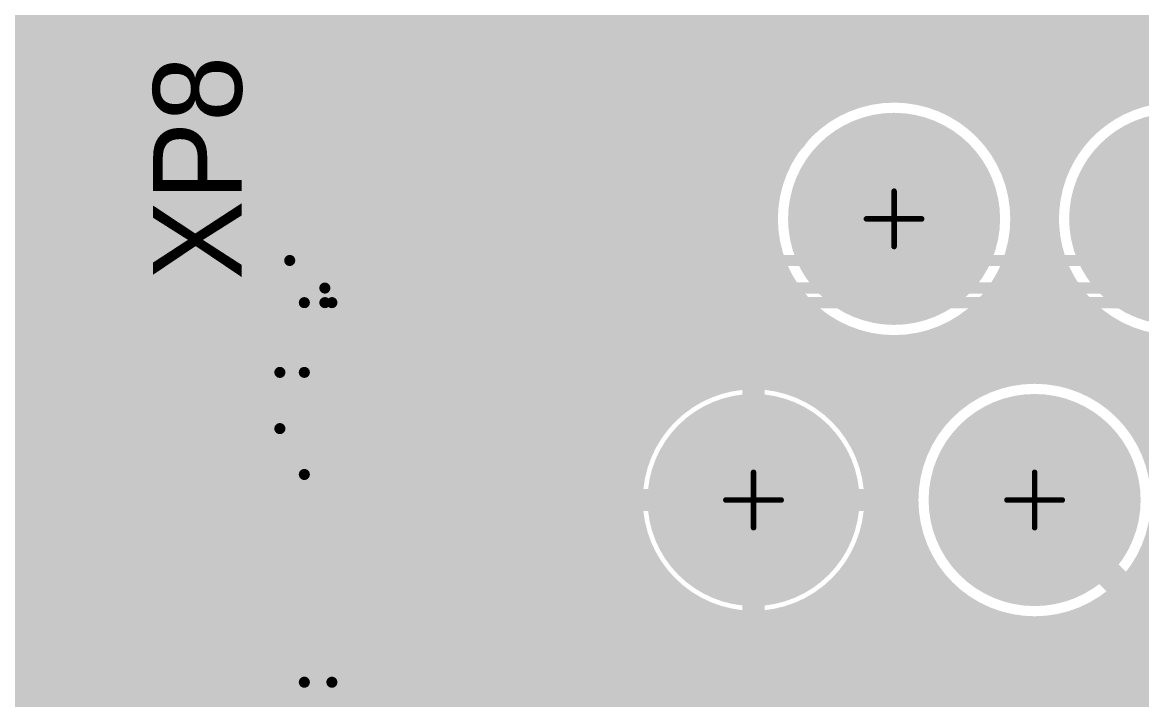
# Model space of a CAD drawing. Header units: millimetres. Extents: x 0.11 to 5.67, y 0.55 to 4.24.
# Drawn here: x 2.3698 to 2.768, y 3.392 to 3.6329 of the extents above; entities that cross this region are included whole.
import ezdxf

# ---------------------------------------------------------------- set-up
doc = ezdxf.new("R2010")
doc.units = ezdxf.units.MM
doc.header["$MEASUREMENT"] = 0
for name, color, linetype in [('BottomLayer', 5, 'Continuous'), ('BottomSolder', 6, 'Continuous'), ('InternalPlane1', 76, 'Continuous'), ('InternalPlane2', 16, 'Continuous'), ('Mechanical14', 56, 'Continuous'), ('Mechanical8', 56, 'Continuous'), ('MultiLayer', 9, 'Continuous'), ('PadHoleLayer', 156, 'Continuous'), ('TopLayer', 1, 'Continuous'), ('TopOverlay', 2, 'Continuous'), ('TopSolder', 216, 'Continuous'), ('ViaHoleLayer', 16, 'Continuous')]:
    doc.layers.add(name, color=color, linetype=linetype)

# ---------------------------------------------------------------- blocks, each defined once
blk = doc.blocks.new('ETHERNET_RJ45_4PORTS_36')
at = {"layer": 'BottomLayer', "const_width": 0.0315}
for points in [[(0.88425, -0.0599, 1), (0.91575, -0.0599, 1)], [(0.98425, -0.0599, 1), (1.01575, -0.0599, 1)], [(0.83425, -0.1599, 1), (0.86575, -0.1599, 1)], [(0.93425, -0.1599, 1), (0.96575, -0.1599, 1)]]:
    blk.add_lwpolyline(points, format="xyb", close=True, dxfattribs=at)
at = {"layer": 'BottomSolder', "const_width": 0.03346}
for points in [[(0.88327, -0.0599, 1), (0.91673, -0.0599, 1)], [(0.98327, -0.0599, 1), (1.01673, -0.0599, 1)], [(0.83327, -0.1599, 1), (0.86673, -0.1599, 1)], [(0.93327, -0.1599, 1), (0.96673, -0.1599, 1)]]:
    blk.add_lwpolyline(points, format="xyb", close=True, dxfattribs=at)
at = {"layer": 'InternalPlane1', "const_width": 0.01181}
for points in [[(0.97929, -0.01744, -0.230868), (1.02071, -0.01744)], [(0.95754, -0.08061, -0.230868), (0.95754, -0.03919)], [(1.04246, -0.03919, -0.230868), (1.04246, -0.08061)], [(1.02071, -0.10237, -0.230868), (0.97929, -0.10237)], [(1.13327, -0.23652, -0.267949), (1.19429, -0.23652)]]:
    blk.add_lwpolyline(points, format="xyb", dxfattribs=at)
at = {"layer": 'InternalPlane1'}
for points, const_width in [([(0.97634, -0.01744, 1), (0.98224, -0.01744, 1)], 0.00591), ([(1.01776, -0.01744, 1), (1.02366, -0.01744, 1)], 0.00591), ([(0.88114, -0.0599, 1), (0.91886, -0.0599, 1)], 0.03772), ([(0.95459, -0.03919, 1), (0.96049, -0.03919, 1)], 0.00591), ([(1.03951, -0.03919, 1), (1.04542, -0.03919, 1)], 0.00591), ([(0.95459, -0.08061, 1), (0.96049, -0.08061, 1)], 0.00591), ([(1.03951, -0.08061, 1), (1.04542, -0.08061, 1)], 0.00591), ([(0.97634, -0.10237, 1), (0.98224, -0.10237, 1)], 0.00591), ([(1.01776, -0.10237, 1), (1.02366, -0.10237, 1)], 0.00591), ([(0.83114, -0.1599, 1), (0.86886, -0.1599, 1)], 0.03772), ([(0.93114, -0.1599, 1), (0.96886, -0.1599, 1)], 0.03772)]:
    blk.add_lwpolyline(points, format="xyb", close=True, dxfattribs=dict(at, const_width=const_width))
at = {"layer": 'InternalPlane2', "const_width": 0.03772}
for points in [[(0.88114, -0.0599, 1), (0.91886, -0.0599, 1)], [(0.98114, -0.0599, 1), (1.01886, -0.0599, 1)], [(0.83114, -0.1599, 1), (0.86886, -0.1599, 1)], [(0.93114, -0.1599, 1), (0.96886, -0.1599, 1)]]:
    blk.add_lwpolyline(points, format="xyb", close=True, dxfattribs=at)
at = {"layer": 'Mechanical14', "const_width": 0.00394}
for points in [[(1.1598, 0.0049), (-1.1598, 0.0049)], [(1.15, 0.0049), (1.15, -0.1301)], [(1.1598, 0.0049), (1.1598, -0.1301)], [(1.1685, -0.0853), (1.1598, -0.06899)], [(1.1685, -0.0853), (1.1685, -0.1053)], [(1.1685, -0.1053), (1.1598, -0.1053)], [(1.15, -0.1301), (-1.15, -0.1301)], [(1.1525, -0.1301), (1.1525, -0.1353)], [(1.1598, -0.1301), (1.1525, -0.1301)], [(1.1525, -0.1353), (-1.1525, -0.1353)], [(1.165, -0.1451), (1.1525, -0.1353)], [(1.165, -0.1451), (-1.165, -0.1451)], [(1.165, -0.1451), (1.165, -0.8351)]]:
    blk.add_lwpolyline(points, dxfattribs=at)
at = {"layer": 'Mechanical14', "const_width": 0.00197}
for points in [[(1.14902, 0.0049, 1), (1.15098, 0.0049, 1)], [(1.15882, 0.0049, 1), (1.16078, 0.0049, 1)], [(1.15882, 0.0049, 1), (1.16078, 0.0049, 1)], [(1.15882, -0.06899, 1), (1.16078, -0.06899, 1)], [(1.16752, -0.0853, 1), (1.16948, -0.0853, 1)], [(1.16752, -0.0853, 1), (1.16948, -0.0853, 1)], [(1.15882, -0.1053, 1), (1.16078, -0.1053, 1)], [(1.16752, -0.1053, 1), (1.16948, -0.1053, 1)], [(1.16752, -0.1053, 1), (1.16948, -0.1053, 1)], [(1.14902, -0.1301, 1), (1.15098, -0.1301, 1)], [(1.14902, -0.1301, 1), (1.15098, -0.1301, 1)], [(1.15152, -0.1301, 1), (1.15348, -0.1301, 1)], [(1.15152, -0.1301, 1), (1.15348, -0.1301, 1)], [(1.15882, -0.1301, 1), (1.16078, -0.1301, 1)], [(1.15882, -0.1301, 1), (1.16078, -0.1301, 1)], [(1.15152, -0.1353, 1), (1.15348, -0.1353, 1)], [(1.15152, -0.1353, 1), (1.15348, -0.1353, 1)], [(1.15152, -0.1353, 1), (1.15348, -0.1353, 1)], [(1.16402, -0.1451, 1), (1.16598, -0.1451, 1)], [(1.16402, -0.1451, 1), (1.16598, -0.1451, 1)], [(1.16402, -0.1451, 1), (1.16598, -0.1451, 1)]]:
    blk.add_lwpolyline(points, format="xyb", close=True, dxfattribs=at)
at = {"layer": 'Mechanical8', "const_width": 0.00197}
for points in [[(0.9, -0.05006), (0.9, -0.0599)], [(1, -0.05006), (1, -0.0599)], [(0.9, -0.0599), (0.89016, -0.0599)], [(0.9, -0.0599), (0.9, -0.06975)], [(0.90984, -0.0599), (0.9, -0.0599)], [(1, -0.0599), (0.99016, -0.0599)], [(1, -0.0599), (1, -0.06975)], [(1.00984, -0.0599), (1, -0.0599)], [(0.95, -0.15006), (0.95, -0.1599)], [(0.95, -0.1599), (0.94016, -0.1599)], [(0.95, -0.1599), (0.95, -0.16975)], [(0.95984, -0.1599), (0.95, -0.1599)]]:
    blk.add_lwpolyline(points, dxfattribs=at)
at = {"layer": 'Mechanical8', "const_width": 0.000984}
for points in [[(0.89951, -0.05006, 1), (0.90049, -0.05006, 1)], [(0.99951, -0.05006, 1), (1.00049, -0.05006, 1)], [(0.88967, -0.0599, 1), (0.89065, -0.0599, 1)], [(0.89951, -0.0599, 1), (0.90049, -0.0599, 1)], [(0.89951, -0.0599, 1), (0.90049, -0.0599, 1)], [(0.89951, -0.0599, 1), (0.90049, -0.0599, 1)], [(0.89951, -0.0599, 1), (0.90049, -0.0599, 1)], [(0.90935, -0.0599, 1), (0.91034, -0.0599, 1)], [(0.98967, -0.0599, 1), (0.99065, -0.0599, 1)], [(0.99951, -0.0599, 1), (1.00049, -0.0599, 1)], [(0.99951, -0.0599, 1), (1.00049, -0.0599, 1)], [(0.99951, -0.0599, 1), (1.00049, -0.0599, 1)], [(0.99951, -0.0599, 1), (1.00049, -0.0599, 1)], [(1.00935, -0.0599, 1), (1.01034, -0.0599, 1)], [(0.89951, -0.06975, 1), (0.90049, -0.06975, 1)], [(0.99951, -0.06975, 1), (1.00049, -0.06975, 1)], [(0.94951, -0.15006, 1), (0.95049, -0.15006, 1)], [(0.93967, -0.1599, 1), (0.94065, -0.1599, 1)], [(0.94951, -0.1599, 1), (0.95049, -0.1599, 1)], [(0.94951, -0.1599, 1), (0.95049, -0.1599, 1)], [(0.94951, -0.1599, 1), (0.95049, -0.1599, 1)], [(0.94951, -0.1599, 1), (0.95049, -0.1599, 1)], [(0.95935, -0.1599, 1), (0.96034, -0.1599, 1)], [(0.94951, -0.16975, 1), (0.95049, -0.16975, 1)]]:
    blk.add_lwpolyline(points, format="xyb", close=True, dxfattribs=at)
at = {"layer": 'MultiLayer', "const_width": 0.0315}
for points in [[(0.88425, -0.0599, 1), (0.91575, -0.0599, 1)], [(0.98425, -0.0599, 1), (1.01575, -0.0599, 1)], [(0.83425, -0.1599, 1), (0.86575, -0.1599, 1)], [(0.93425, -0.1599, 1), (0.96575, -0.1599, 1)]]:
    blk.add_lwpolyline(points, format="xyb", close=True, dxfattribs=at)
at = {"layer": 'PadHoleLayer', "const_width": 0.01772}
for points in [[(0.89114, -0.0599, 1), (0.90886, -0.0599, 1)], [(0.99114, -0.0599, 1), (1.00886, -0.0599, 1)], [(0.84114, -0.1599, 1), (0.85886, -0.1599, 1)], [(0.94114, -0.1599, 1), (0.95886, -0.1599, 1)]]:
    blk.add_lwpolyline(points, format="xyb", close=True, dxfattribs=at)
at = {"layer": 'TopLayer', "const_width": 0.0315}
for points in [[(0.88425, -0.0599, 1), (0.91575, -0.0599, 1)], [(0.98425, -0.0599, 1), (1.01575, -0.0599, 1)], [(0.83425, -0.1599, 1), (0.86575, -0.1599, 1)], [(0.93425, -0.1599, 1), (0.96575, -0.1599, 1)]]:
    blk.add_lwpolyline(points, format="xyb", close=True, dxfattribs=at)
at = {"layer": 'TopOverlay', "const_width": 0.00787}
for points in [[(1.1598, 0.0049), (0.6063, 0.0049)], [(1.15, 0.0049), (1.15, -0.1301)], [(1.1598, 0.0049), (1.1598, -0.1301)], [(1.1685, -0.0853), (1.1598, -0.06899)], [(1.1685, -0.0853), (1.1685, -0.1053)], [(1.1685, -0.1053), (1.1598, -0.1053)], [(1.1525, -0.1301), (1.1525, -0.1353)], [(1.1598, -0.1301), (1.1525, -0.1301)], [(1.165, -0.1451), (1.1525, -0.1353)], [(1.16535, -0.14567), (1.16535, -0.23228)]]:
    blk.add_lwpolyline(points, dxfattribs=at)
at = {"layer": 'TopOverlay', "const_width": 0.00394}
for points in [[(1.14803, 0.0049, 1), (1.15197, 0.0049, 1)], [(1.15783, 0.0049, 1), (1.16177, 0.0049, 1)], [(1.15783, 0.0049, 1), (1.16177, 0.0049, 1)], [(1.15783, -0.06899, 1), (1.16177, -0.06899, 1)], [(1.16653, -0.0853, 1), (1.17047, -0.0853, 1)], [(1.16653, -0.0853, 1), (1.17047, -0.0853, 1)], [(1.15783, -0.1053, 1), (1.16177, -0.1053, 1)], [(1.16653, -0.1053, 1), (1.17047, -0.1053, 1)], [(1.16653, -0.1053, 1), (1.17047, -0.1053, 1)], [(1.14803, -0.1301, 1), (1.15197, -0.1301, 1)], [(1.15053, -0.1301, 1), (1.15447, -0.1301, 1)], [(1.15053, -0.1301, 1), (1.15447, -0.1301, 1)], [(1.15783, -0.1301, 1), (1.16177, -0.1301, 1)], [(1.15783, -0.1301, 1), (1.16177, -0.1301, 1)], [(1.15053, -0.1353, 1), (1.15447, -0.1353, 1)], [(1.15053, -0.1353, 1), (1.15447, -0.1353, 1)], [(1.16303, -0.1451, 1), (1.16697, -0.1451, 1)], [(1.16339, -0.14567, 1), (1.16732, -0.14567, 1)], [(1.16339, -0.23228, 1), (1.16732, -0.23228, 1)]]:
    blk.add_lwpolyline(points, format="xyb", close=True, dxfattribs=at)
at = {"layer": 'TopSolder', "const_width": 0.03346}
for points in [[(0.88327, -0.0599, 1), (0.91673, -0.0599, 1)], [(0.98327, -0.0599, 1), (1.01673, -0.0599, 1)], [(0.83327, -0.1599, 1), (0.86673, -0.1599, 1)], [(0.93327, -0.1599, 1), (0.96673, -0.1599, 1)]]:
    blk.add_lwpolyline(points, format="xyb", close=True, dxfattribs=at)

msp = doc.modelspace()

# ---------------------------------------------------------------- linework, layer by layer
at = {"layer": 'BottomLayer'}
for points, const_width in [([(2.52323, 3.69246, 1), (2.40905, 3.69246, 1)], 0.00787), ([(2.75512, 3.62893, 1), (2.75905, 3.62893, 1)], 0.00394), ([(2.75512, 3.62105, 1), (2.75905, 3.62105, 1)], 0.00394), ([(2.5, 3.60532, 1), (2.51181, 3.60532, 1)], 0.01181), ([(2.62205, 3.60532, 1), (2.63386, 3.60532, 1)], 0.01181), ([(2.75512, 3.61318, 1), (2.75905, 3.61318, 1)], 0.00394), ([(2.7252, 3.56299, 1), (2.63465, 3.56299, 1)], 0.00787), ([(2.66185, 3.60531, 1), (2.66578, 3.60531, 1)], 0.00394), ([(2.69406, 3.60531, 1), (2.69799, 3.60531, 1)], 0.00394), ([(2.75512, 3.60531, 1), (2.75905, 3.60531, 1)], 0.00394), ([(2.75512, 3.60209, 1), (2.75905, 3.60209, 1)], 0.00394), ([(2.75512, 3.60209, 1), (2.75905, 3.60209, 1)], 0.00394), ([(2.64856, 3.59743, 1), (2.6525, 3.59743, 1)], 0.00394), ([(2.70734, 3.59743, 1), (2.71128, 3.59743, 1)], 0.00394), ([(2.74856, 3.59743, 1), (2.7525, 3.59743, 1)], 0.00394), ([(2.64129, 3.58956, 1), (2.64523, 3.58956, 1)], 0.00394), ([(2.71461, 3.58956, 1), (2.71855, 3.58956, 1)], 0.00394), ([(2.74129, 3.58956, 1), (2.74523, 3.58956, 1)], 0.00394), ([(2.63672, 3.58168, 1), (2.64065, 3.58168, 1)], 0.00394), ([(2.71919, 3.58168, 1), (2.72313, 3.58168, 1)], 0.00394), ([(2.73672, 3.58168, 1), (2.74065, 3.58168, 1)], 0.00394), ([(2.63399, 3.57381, 1), (2.63793, 3.57381, 1)], 0.00394), ([(2.72192, 3.57381, 1), (2.72585, 3.57381, 1)], 0.00394), ([(2.73399, 3.57381, 1), (2.73793, 3.57381, 1)], 0.00394), ([(2.63277, 3.56594, 1), (2.63671, 3.56594, 1)], 0.00394), ([(2.72313, 3.56594, 1), (2.72707, 3.56594, 1)], 0.00394), ([(2.73277, 3.56594, 1), (2.73671, 3.56594, 1)], 0.00394), ([(2.58268, 3.55413, 1), (2.59449, 3.55413, 1)], 0.01181), ([(2.63268, 3.56299, 1), (2.63661, 3.56299, 1)], 0.00394), ([(2.72323, 3.56299, 1), (2.72716, 3.56299, 1)], 0.00394), ([(2.63295, 3.55806, 1), (2.63688, 3.55806, 1)], 0.00394), ([(2.72296, 3.55806, 1), (2.7269, 3.55806, 1)], 0.00394), ([(2.73295, 3.55806, 1), (2.73688, 3.55806, 1)], 0.00394), ([(2.63452, 3.55019, 1), (2.63846, 3.55019, 1)], 0.00394), ([(2.72138, 3.55019, 1), (2.72532, 3.55019, 1)], 0.00394), ([(2.73452, 3.55019, 1), (2.73846, 3.55019, 1)], 0.00394), ([(2.63767, 3.54231, 1), (2.64161, 3.54231, 1)], 0.00394), ([(2.71823, 3.54231, 1), (2.72217, 3.54231, 1)], 0.00394), ([(2.73767, 3.54231, 1), (2.74161, 3.54231, 1)], 0.00394), ([(2.48032, 3.52657, 1), (2.49213, 3.52657, 1)], 0.01181), ([(2.64281, 3.53444, 1), (2.64675, 3.53444, 1)], 0.00394), ([(2.71309, 3.53444, 1), (2.71703, 3.53444, 1)], 0.00394), ([(2.74281, 3.53444, 1), (2.74675, 3.53444, 1)], 0.00394), ([(2.65106, 3.52657, 1), (2.655, 3.52657, 1)], 0.00394), ([(2.70484, 3.52657, 1), (2.70878, 3.52657, 1)], 0.00394), ([(2.75106, 3.52657, 1), (2.755, 3.52657, 1)], 0.00394), ([(2.6686, 3.51869, 1), (2.67254, 3.51869, 1)], 0.00394), ([(2.6873, 3.51869, 1), (2.69124, 3.51869, 1)], 0.00394), ([(2.7686, 3.51869, 1), (2.77254, 3.51869, 1)], 0.00394), ([(2.7752, 3.46299, 1), (2.68465, 3.46299, 1)], 0.00787), ([(2.67323, 3.46299, 1), (2.58661, 3.46299, 1)], 0.00787), ([(2.61124, 3.50294, 1), (2.61518, 3.50294, 1)], 0.00394), ([(2.62795, 3.50236, 1), (2.63189, 3.50236, 1)], 0.00394), ([(2.64466, 3.50294, 1), (2.6486, 3.50294, 1)], 0.00394), ([(2.70665, 3.50294, 1), (2.71059, 3.50294, 1)], 0.00394), ([(2.74925, 3.50294, 1), (2.75319, 3.50294, 1)], 0.00394), ([(2.59886, 3.49507, 1), (2.60279, 3.49507, 1)], 0.00394), ([(2.65705, 3.49507, 1), (2.66098, 3.49507, 1)], 0.00394), ([(2.696, 3.49507, 1), (2.69994, 3.49507, 1)], 0.00394), ([(2.7599, 3.49507, 1), (2.76384, 3.49507, 1)], 0.00394), ([(2.59204, 3.4872, 1), (2.59598, 3.4872, 1)], 0.00394), ([(2.66386, 3.4872, 1), (2.6678, 3.4872, 1)], 0.00394), ([(2.68969, 3.4872, 1), (2.69363, 3.4872, 1)], 0.00394), ([(2.76621, 3.4872, 1), (2.77015, 3.4872, 1)], 0.00394), ([(2.58784, 3.47932, 1), (2.59178, 3.47932, 1)], 0.00394), ([(2.66806, 3.47932, 1), (2.672, 3.47932, 1)], 0.00394), ([(2.68572, 3.47932, 1), (2.68966, 3.47932, 1)], 0.00394), ([(2.58548, 3.47145, 1), (2.58942, 3.47145, 1)], 0.00394), ([(2.67043, 3.47145, 1), (2.67436, 3.47145, 1)], 0.00394), ([(2.68347, 3.47145, 1), (2.68741, 3.47145, 1)], 0.00394), ([(2.58465, 3.46357, 1), (2.58859, 3.46357, 1)], 0.00394), ([(2.58465, 3.46299, 1), (2.58858, 3.46299, 1)], 0.00394), ([(2.58858, 3.46299, 1), (2.59252, 3.46299, 1)], 0.00394), ([(2.62795, 3.46299, 1), (2.63189, 3.46299, 1)], 0.00394), ([(2.62795, 3.46299, 1), (2.63189, 3.46299, 1)], 0.00394), ([(2.62795, 3.46299, 1), (2.63189, 3.46299, 1)], 0.00394), ([(2.62795, 3.46299, 1), (2.63189, 3.46299, 1)], 0.00394), ([(2.66732, 3.46299, 1), (2.67126, 3.46299, 1)], 0.00394), ([(2.67126, 3.46357, 1), (2.67519, 3.46357, 1)], 0.00394), ([(2.67126, 3.46299, 1), (2.6752, 3.46299, 1)], 0.00394), ([(2.68268, 3.46357, 1), (2.68662, 3.46357, 1)], 0.00394), ([(2.68268, 3.46299, 1), (2.68661, 3.46299, 1)], 0.00394), ([(2.58526, 3.4557, 1), (2.5892, 3.4557, 1)], 0.00394), ([(2.67064, 3.4557, 1), (2.67458, 3.4557, 1)], 0.00394), ([(2.68327, 3.4557, 1), (2.6872, 3.4557, 1)], 0.00394), ([(2.48032, 3.4439, 1), (2.49213, 3.4439, 1)], 0.01181), ([(2.58739, 3.44783, 1), (2.59132, 3.44783, 1)], 0.00394), ([(2.66852, 3.44783, 1), (2.67245, 3.44783, 1)], 0.00394), ([(2.68529, 3.44783, 1), (2.68923, 3.44783, 1)], 0.00394), ([(2.59128, 3.43995, 1), (2.59522, 3.43995, 1)], 0.00394), ([(2.66462, 3.43995, 1), (2.66856, 3.43995, 1)], 0.00394), ([(2.68898, 3.43995, 1), (2.69291, 3.43995, 1)], 0.00394), ([(2.76693, 3.43995, 1), (2.77086, 3.43995, 1)], 0.00394), ([(2.59762, 3.43208, 1), (2.60156, 3.43208, 1)], 0.00394), ([(2.65828, 3.43208, 1), (2.66222, 3.43208, 1)], 0.00394), ([(2.69487, 3.43208, 1), (2.69881, 3.43208, 1)], 0.00394), ([(2.76103, 3.43208, 1), (2.76497, 3.43208, 1)], 0.00394), ([(2.60869, 3.4242, 1), (2.61263, 3.4242, 1)], 0.00394), ([(2.62795, 3.42362, 1), (2.63189, 3.42362, 1)], 0.00394), ([(2.64721, 3.4242, 1), (2.65115, 3.4242, 1)], 0.00394), ([(2.7046, 3.4242, 1), (2.70854, 3.4242, 1)], 0.00394), ([(2.75131, 3.4242, 1), (2.75524, 3.4242, 1)], 0.00394)]:
    msp.add_lwpolyline(points, format="xyb", close=True, dxfattribs=dict(at, const_width=const_width))
at = {"layer": 'BottomLayer', "const_width": 0.00787}
for points in [[(2.75709, 3.60209), (2.75709, 3.6565)], [(2.27744, 3.6368), (2.45344, 3.6368)], [(2.47884, 3.6368), (2.75709, 3.6368)], [(2.2782, 3.62893), (2.75709, 3.62893)], [(2.27648, 3.62105), (2.75709, 3.62105)], [(2.27158, 3.61318), (2.75709, 3.61318)], [(2.25761, 3.60531), (2.66382, 3.60531)], [(2.69603, 3.60531), (2.75709, 3.60531)], [(2.14764, 3.59743), (2.65053, 3.59743)], [(2.70931, 3.59743), (2.75053, 3.59743)], [(2.14764, 3.58956), (2.64326, 3.58956)], [(2.71658, 3.58956), (2.74326, 3.58956)], [(2.26363, 3.58168), (2.63868, 3.58168)], [(2.72116, 3.58168), (2.73868, 3.58168)], [(2.27321, 3.57381), (2.63596, 3.57381)], [(2.72388, 3.57381), (2.73596, 3.57381)], [(2.27716, 3.56594), (2.63474, 3.56594)], [(2.7251, 3.56594), (2.73474, 3.56594)], [(2.27824, 3.55806), (2.63491, 3.55806)], [(2.72493, 3.55806), (2.73491, 3.55806)], [(2.27684, 3.55019), (2.63649, 3.55019)], [(2.72335, 3.55019), (2.73649, 3.55019)], [(2.27243, 3.54231), (2.63964, 3.54231)], [(2.7202, 3.54231), (2.73964, 3.54231)], [(2.2612, 3.53444), (2.64478, 3.53444)], [(2.71506, 3.53444), (2.74478, 3.53444)], [(2.10083, 3.52657), (2.65303, 3.52657)], [(2.70681, 3.52657), (2.75303, 3.52657)], [(2.09296, 3.51869), (2.67057, 3.51869)], [(2.68927, 3.51869), (2.77057, 3.51869)], [(2.26841, 3.51082), (4.86229, 3.51082)], [(2.2751, 3.50294), (2.61321, 3.50294)], [(2.62992, 3.46299), (2.62992, 3.50236)], [(2.64663, 3.50294), (2.70862, 3.50294)], [(2.75122, 3.50294), (2.80862, 3.50294)], [(2.27786, 3.49507), (2.60083, 3.49507)], [(2.65902, 3.49507), (2.69797, 3.49507)], [(2.76187, 3.49507), (2.79797, 3.49507)], [(2.27801, 3.4872), (2.59401, 3.4872)], [(2.66583, 3.4872), (2.69166, 3.4872)], [(2.76818, 3.4872), (2.79166, 3.4872)], [(2.2756, 3.47932), (2.58981, 3.47932)], [(2.67003, 3.47932), (2.68769, 3.47932)], [(2.26957, 3.47145), (2.58745, 3.47145)], [(2.67239, 3.47145), (2.68544, 3.47145)], [(0.72047, 3.46357), (2.58662, 3.46357)], [(2.59055, 3.46299), (2.62992, 3.46299)], [(2.62992, 3.46299), (2.66929, 3.46299)], [(2.62992, 3.42362), (2.62992, 3.46299)], [(2.67322, 3.46357), (2.68465, 3.46357)], [(0.72047, 3.4557), (2.58723, 3.4557)], [(2.67261, 3.4557), (2.68524, 3.4557)], [(0.72047, 3.44783), (2.58936, 3.44783)], [(2.67049, 3.44783), (2.68726, 3.44783)], [(0.72047, 3.43995), (2.59325, 3.43995)], [(2.66659, 3.43995), (2.69095, 3.43995)], [(2.7689, 3.43995), (2.79095, 3.43995)], [(0.72047, 3.43208), (2.59959, 3.43208)], [(2.66025, 3.43208), (2.69684, 3.43208)], [(2.763, 3.43208), (2.79684, 3.43208)], [(0.80794, 3.4242), (2.61066, 3.4242)], [(2.64918, 3.4242), (2.70657, 3.4242)], [(2.75327, 3.4242), (2.8063, 3.4242)], [(0.81586, 3.41633), (2.8063, 3.41633)], [(1.76551, 3.40846), (2.8063, 3.40846)], [(1.77122, 3.40058), (2.8063, 3.40058)], [(1.77345, 3.39271), (2.8063, 3.39271)]]:
    msp.add_lwpolyline(points, dxfattribs=at)
msp.add_lwpolyline([(2.8252, 3.56299, -1.727043), (2.75709, 3.60209)], format="xyb", dxfattribs=at)
at = {"layer": 'InternalPlane2', "const_width": 0.02591}
for points in [[(2.67012, 3.65256, 1), (2.69602, 3.65256, 1)], [(2.49295, 3.60532, 1), (2.51886, 3.60532, 1)], [(2.615, 3.60532, 1), (2.64091, 3.60532, 1)], [(2.57563, 3.55413, 1), (2.60154, 3.55413, 1)], [(2.47327, 3.52657, 1), (2.49917, 3.52657, 1)], [(2.47327, 3.4439, 1), (2.49917, 3.4439, 1)], [(2.62287, 3.37697, 1), (2.64878, 3.37697, 1)]]:
    msp.add_lwpolyline(points, format="xyb", close=True, dxfattribs=at)
at = {"layer": 'MultiLayer', "const_width": 0.01181}
for points in [[(2.5, 3.60532, 1), (2.51181, 3.60532, 1)], [(2.62205, 3.60532, 1), (2.63386, 3.60532, 1)], [(2.58268, 3.55413, 1), (2.59449, 3.55413, 1)], [(2.48032, 3.52657, 1), (2.49213, 3.52657, 1)], [(2.48032, 3.4439, 1), (2.49213, 3.4439, 1)]]:
    msp.add_lwpolyline(points, format="xyb", close=True, dxfattribs=at)
at = {"layer": 'TopLayer'}
for points, const_width in [([(2.37598, 3.23425), (2.37598, 4.04429)], 0.00787), ([(2.38976, 3.24311), (2.38976, 4.0372)], 0.00787), ([(2.40354, 3.25098), (2.40354, 4.0315)], 0.00787), ([(2.50843, 3.58339), (2.66563, 3.74059)], 0.00787), ([(2.52165, 3.57016), (2.67885, 3.72736)], 0.00984), ([(2.54134, 3.56201), (2.68701, 3.70768)], 0.00984), ([(2.56004, 3.55426), (2.69475, 3.68898)], 0.00787), ([(2.42126, 3.25832), (2.42126, 3.65718)], 0.00787), ([(2.42126, 3.6368), (2.45344, 3.6368)], 0.00787), ([(2.47884, 3.6368), (2.56185, 3.6368)], 0.00787), ([(2.64258, 3.6368), (3.19992, 3.6368)], 0.00787), ([(2.42126, 3.62893), (2.55397, 3.62893)], 0.00787), ([(2.63471, 3.62893), (3.19205, 3.62893)], 0.00787), ([(2.42126, 3.62105), (2.5461, 3.62105)], 0.00787), ([(2.62683, 3.62105), (3.18417, 3.62105)], 0.00787), ([(2.42126, 3.61318), (2.53823, 3.61318)], 0.00787), ([(2.61896, 3.61318), (3.1763, 3.61318)], 0.00787), ([(2.42126, 3.60531), (2.53035, 3.60531)], 0.00787), ([(2.61108, 3.60531), (2.66382, 3.60531)], 0.00787), ([(2.69603, 3.60531), (2.76382, 3.60531)], 0.00787), ([(2.42126, 3.59743), (2.52248, 3.59743)], 0.00787), ([(2.60321, 3.59743), (2.65053, 3.59743)], 0.00787), ([(2.70931, 3.59743), (2.75053, 3.59743)], 0.00787), ([(2.42126, 3.58956), (2.5146, 3.58956)], 0.00787), ([(2.59534, 3.58956), (2.64326, 3.58956)], 0.00787), ([(2.71658, 3.58956), (2.74326, 3.58956)], 0.00787), ([(2.42126, 3.58168), (2.50692, 3.58168)], 0.00787), ([(2.58746, 3.58168), (2.63868, 3.58168)], 0.00787), ([(2.72116, 3.58168), (2.73868, 3.58168)], 0.00787), ([(2.42126, 3.57381), (2.50331, 3.57381)], 0.00787), ([(2.57959, 3.57381), (2.63596, 3.57381)], 0.00787), ([(2.72388, 3.57381), (2.73596, 3.57381)], 0.00787), ([(2.50295, 3.41212), (2.50295, 3.57016)], 0.00787), ([(2.52165, 3.41212), (2.52165, 3.57016)], 0.00984), ([(2.42126, 3.56594), (2.50295, 3.56594)], 0.00787), ([(2.57171, 3.56594), (2.63474, 3.56594)], 0.00787), ([(2.7251, 3.56594), (2.73474, 3.56594)], 0.00787), ([(2.54134, 3.42028), (2.54134, 3.56201)], 0.00984), ([(2.42126, 3.55806), (2.50295, 3.55806)], 0.00787), ([(2.56384, 3.55806), (2.63491, 3.55806)], 0.00787), ([(2.72493, 3.55806), (2.73491, 3.55806)], 0.00787), ([(2.56004, 3.42802), (2.56004, 3.55426)], 0.00787), ([(2.42126, 3.55019), (2.50295, 3.55019)], 0.00787), ([(2.56004, 3.55019), (2.63649, 3.55019)], 0.00787), ([(2.72335, 3.55019), (2.73649, 3.55019)], 0.00787), ([(2.42126, 3.54231), (2.50295, 3.54231)], 0.00787), ([(2.56004, 3.54231), (2.63964, 3.54231)], 0.00787), ([(2.7202, 3.54231), (2.73964, 3.54231)], 0.00787), ([(2.42126, 3.53444), (2.50295, 3.53444)], 0.00787), ([(2.56004, 3.53444), (2.64478, 3.53444)], 0.00787), ([(2.71506, 3.53444), (2.74478, 3.53444)], 0.00787), ([(2.71042, 3.52953), (2.74942, 3.52953)], 0.00787), ([(2.42126, 3.52657), (2.50295, 3.52657)], 0.00787), ([(2.56004, 3.52657), (2.65303, 3.52657)], 0.00787), ([(2.42126, 3.51869), (2.50295, 3.51869)], 0.00787), ([(2.56004, 3.51869), (2.67057, 3.51869)], 0.00787), ([(2.66591, 3.50437), (2.67927, 3.51772)], 0.00787), ([(2.42126, 3.51082), (2.50295, 3.51082)], 0.00787), ([(2.56004, 3.51082), (2.67236, 3.51082)], 0.00787), ([(2.67913, 3.49114), (2.69882, 3.51083)], 0.00984), ([(2.69882, 3.51083), (2.82776, 3.51083)], 0.00984), ([(2.42126, 3.50294), (2.50295, 3.50294)], 0.00787), ([(2.56004, 3.50294), (2.61321, 3.50294)], 0.00787), ([(2.62992, 3.46299), (2.62992, 3.50236)], 0.00787), ([(2.64663, 3.50294), (2.66463, 3.50294)], 0.00787), ([(2.42126, 3.49507), (2.50295, 3.49507)], 0.00787), ([(2.56004, 3.49507), (2.60083, 3.49507)], 0.00787), ([(2.67913, 3.43209), (2.67913, 3.49114)], 0.00984), ([(2.42126, 3.4872), (2.50295, 3.4872)], 0.00787), ([(2.56004, 3.4872), (2.59401, 3.4872)], 0.00787), ([(2.42126, 3.47932), (2.50295, 3.47932)], 0.00787), ([(2.56004, 3.47932), (2.58981, 3.47932)], 0.00787), ([(2.42126, 3.47145), (2.50295, 3.47145)], 0.00787), ([(2.56004, 3.47145), (2.58745, 3.47145)], 0.00787), ([(2.42126, 3.46357), (2.50295, 3.46357)], 0.00787), ([(2.56004, 3.46357), (2.58662, 3.46357)], 0.00787), ([(2.59055, 3.46299), (2.62992, 3.46299)], 0.00787), ([(2.62992, 3.42362), (2.62992, 3.46299)], 0.00787), ([(2.72992, 3.46299), (2.78445, 3.40846)], 0.00984), ([(2.42126, 3.4557), (2.50295, 3.4557)], 0.00787), ([(2.56004, 3.4557), (2.58723, 3.4557)], 0.00787), ([(2.42126, 3.44783), (2.50295, 3.44783)], 0.00787), ([(2.56004, 3.44783), (2.58936, 3.44783)], 0.00787), ([(2.42126, 3.43995), (2.50295, 3.43995)], 0.00787), ([(2.56004, 3.43995), (2.59325, 3.43995)], 0.00787), ([(2.67913, 3.43209), (2.72638, 3.38484)], 0.00984), ([(2.42126, 3.43208), (2.50295, 3.43208)], 0.00787), ([(2.56004, 3.43208), (2.59959, 3.43208)], 0.00787), ([(2.56004, 3.42802), (2.63964, 3.34843)], 0.00787), ([(2.42126, 3.4242), (2.50295, 3.4242)], 0.00787), ([(2.54134, 3.42028), (2.63189, 3.32972)], 0.00984), ([(2.56386, 3.4242), (2.61066, 3.4242)], 0.00787), ([(2.64918, 3.4242), (2.66218, 3.4242)], 0.00787), ([(2.42126, 3.41633), (2.50295, 3.41633)], 0.00787), ([(2.57173, 3.41633), (2.66844, 3.41633)], 0.00787), ([(2.66591, 3.41886), (2.71315, 3.37162)], 0.00787), ([(2.52165, 3.41212), (2.62374, 3.31004)], 0.00984), ([(2.42126, 3.40846), (2.50332, 3.40846)], 0.00787), ([(2.5796, 3.40846), (2.67632, 3.40846)], 0.00787), ([(2.42126, 3.40058), (2.50694, 3.40058)], 0.00787), ([(2.58748, 3.40058), (2.68419, 3.40058)], 0.00787), ([(2.50843, 3.3989), (2.61051, 3.29682)], 0.00787), ([(2.42126, 3.39271), (2.51462, 3.39271)], 0.00787), ([(2.59535, 3.39271), (2.69207, 3.39271)], 0.00787)]:
    msp.add_lwpolyline(points, dxfattribs=dict(at, const_width=const_width))
at = {"layer": 'TopLayer', "const_width": 0.00787}
for points in [[(2.52323, 3.69246, -0.712184), (2.42126, 3.65718)], [(2.67927, 3.51772, -2.389746), (2.7252, 3.56299)], [(2.74942, 3.52953, -1.534829), (2.8252, 3.56299)], [(2.50295, 3.57016, -0.198912), (2.50843, 3.58339)], [(2.50295, 3.57016, -0.198912), (2.50843, 3.58339)], [(2.7252, 3.56299, -0.210991), (2.71042, 3.52953)], [(2.66043, 3.43226, -2.41074), (2.66059, 3.49357)], [(2.66059, 3.49357, -0.16532), (2.66591, 3.50437)], [(2.66059, 3.49357, -0.16532), (2.66591, 3.50437)], [(2.66591, 3.41886, -0.198912), (2.66043, 3.43209)], [(2.66591, 3.41886, -0.198912), (2.66043, 3.43209)], [(2.50843, 3.3989, -0.198912), (2.50295, 3.41212)], [(2.50843, 3.3989, -0.198912), (2.50295, 3.41212)]]:
    msp.add_lwpolyline(points, format="xyb", dxfattribs=at)
at = {"layer": 'TopLayer'}
for points, const_width in [([(2.41929, 3.62893, 1), (2.42323, 3.62893, 1)], 0.00394), ([(2.552, 3.62893, 1), (2.55594, 3.62893, 1)], 0.00394), ([(2.63274, 3.62893, 1), (2.63667, 3.62893, 1)], 0.00394), ([(2.41929, 3.62105, 1), (2.42323, 3.62105, 1)], 0.00394), ([(2.54413, 3.62105, 1), (2.54807, 3.62105, 1)], 0.00394), ([(2.62486, 3.62105, 1), (2.6288, 3.62105, 1)], 0.00394), ([(2.41929, 3.61318, 1), (2.42323, 3.61318, 1)], 0.00394), ([(2.5, 3.60532, 1), (2.51181, 3.60532, 1)], 0.01181), ([(2.53626, 3.61318, 1), (2.54019, 3.61318, 1)], 0.00394), ([(2.61699, 3.61318, 1), (2.62093, 3.61318, 1)], 0.00394), ([(2.62205, 3.60532, 1), (2.63386, 3.60532, 1)], 0.01181), ([(2.41929, 3.60531, 1), (2.42323, 3.60531, 1)], 0.00394), ([(2.52838, 3.60531, 1), (2.53232, 3.60531, 1)], 0.00394), ([(2.60912, 3.60531, 1), (2.61305, 3.60531, 1)], 0.00394), ([(2.66185, 3.60531, 1), (2.66578, 3.60531, 1)], 0.00394), ([(2.69406, 3.60531, 1), (2.69799, 3.60531, 1)], 0.00394), ([(2.76185, 3.60531, 1), (2.76578, 3.60531, 1)], 0.00394), ([(2.41929, 3.59743, 1), (2.42323, 3.59743, 1)], 0.00394), ([(2.52051, 3.59743, 1), (2.52445, 3.59743, 1)], 0.00394), ([(2.60124, 3.59743, 1), (2.60518, 3.59743, 1)], 0.00394), ([(2.64856, 3.59743, 1), (2.6525, 3.59743, 1)], 0.00394), ([(2.70734, 3.59743, 1), (2.71128, 3.59743, 1)], 0.00394), ([(2.74856, 3.59743, 1), (2.7525, 3.59743, 1)], 0.00394), ([(2.41929, 3.58956, 1), (2.42323, 3.58956, 1)], 0.00394), ([(2.51263, 3.58956, 1), (2.51657, 3.58956, 1)], 0.00394), ([(2.59337, 3.58956, 1), (2.5973, 3.58956, 1)], 0.00394), ([(2.64129, 3.58956, 1), (2.64523, 3.58956, 1)], 0.00394), ([(2.71461, 3.58956, 1), (2.71855, 3.58956, 1)], 0.00394), ([(2.74129, 3.58956, 1), (2.74523, 3.58956, 1)], 0.00394), ([(2.41929, 3.58168, 1), (2.42323, 3.58168, 1)], 0.00394), ([(2.50496, 3.58168, 1), (2.50889, 3.58168, 1)], 0.00394), ([(2.50646, 3.58339, 1), (2.5104, 3.58339, 1)], 0.00394), ([(2.50646, 3.58339, 1), (2.5104, 3.58339, 1)], 0.00394), ([(2.50646, 3.58339, 1), (2.5104, 3.58339, 1)], 0.00394), ([(2.58549, 3.58168, 1), (2.58943, 3.58168, 1)], 0.00394), ([(2.63672, 3.58168, 1), (2.64065, 3.58168, 1)], 0.00394), ([(2.71919, 3.58168, 1), (2.72313, 3.58168, 1)], 0.00394), ([(2.73672, 3.58168, 1), (2.74065, 3.58168, 1)], 0.00394), ([(2.41929, 3.57381, 1), (2.42323, 3.57381, 1)], 0.00394), ([(2.50134, 3.57381, 1), (2.50528, 3.57381, 1)], 0.00394), ([(2.57762, 3.57381, 1), (2.58156, 3.57381, 1)], 0.00394), ([(2.63399, 3.57381, 1), (2.63793, 3.57381, 1)], 0.00394), ([(2.72192, 3.57381, 1), (2.72585, 3.57381, 1)], 0.00394), ([(2.73399, 3.57381, 1), (2.73793, 3.57381, 1)], 0.00394), ([(2.50098, 3.57016, 1), (2.50492, 3.57016, 1)], 0.00394), ([(2.50098, 3.57016, 1), (2.50492, 3.57016, 1)], 0.00394), ([(2.50098, 3.57016, 1), (2.50492, 3.57016, 1)], 0.00394), ([(2.51919, 3.57016, 1), (2.52411, 3.57016, 1)], 0.00492), ([(2.51919, 3.57016, 1), (2.52411, 3.57016, 1)], 0.00492), ([(2.41929, 3.56594, 1), (2.42323, 3.56594, 1)], 0.00394), ([(2.50098, 3.56594, 1), (2.50492, 3.56594, 1)], 0.00394), ([(2.56975, 3.56594, 1), (2.57368, 3.56594, 1)], 0.00394), ([(2.63277, 3.56594, 1), (2.63671, 3.56594, 1)], 0.00394), ([(2.72313, 3.56594, 1), (2.72707, 3.56594, 1)], 0.00394), ([(2.73277, 3.56594, 1), (2.73671, 3.56594, 1)], 0.00394), ([(2.53888, 3.56201, 1), (2.5438, 3.56201, 1)], 0.00492), ([(2.53888, 3.56201, 1), (2.5438, 3.56201, 1)], 0.00492), ([(2.58268, 3.55413, 1), (2.59449, 3.55413, 1)], 0.01181), ([(2.72323, 3.56299, 1), (2.72716, 3.56299, 1)], 0.00394), ([(2.72323, 3.56299, 1), (2.72716, 3.56299, 1)], 0.00394), ([(2.41929, 3.55806, 1), (2.42323, 3.55806, 1)], 0.00394), ([(2.50098, 3.55806, 1), (2.50492, 3.55806, 1)], 0.00394), ([(2.56187, 3.55806, 1), (2.56581, 3.55806, 1)], 0.00394), ([(2.63295, 3.55806, 1), (2.63688, 3.55806, 1)], 0.00394), ([(2.72296, 3.55806, 1), (2.7269, 3.55806, 1)], 0.00394), ([(2.73295, 3.55806, 1), (2.73688, 3.55806, 1)], 0.00394), ([(2.55807, 3.55426, 1), (2.56201, 3.55426, 1)], 0.00394), ([(2.55807, 3.55426, 1), (2.56201, 3.55426, 1)], 0.00394), ([(2.41929, 3.55019, 1), (2.42323, 3.55019, 1)], 0.00394), ([(2.50098, 3.55019, 1), (2.50492, 3.55019, 1)], 0.00394), ([(2.55807, 3.55019, 1), (2.56201, 3.55019, 1)], 0.00394), ([(2.63452, 3.55019, 1), (2.63846, 3.55019, 1)], 0.00394), ([(2.72138, 3.55019, 1), (2.72532, 3.55019, 1)], 0.00394), ([(2.73452, 3.55019, 1), (2.73846, 3.55019, 1)], 0.00394), ([(2.41929, 3.54231, 1), (2.42323, 3.54231, 1)], 0.00394), ([(2.50098, 3.54231, 1), (2.50492, 3.54231, 1)], 0.00394), ([(2.55807, 3.54231, 1), (2.56201, 3.54231, 1)], 0.00394), ([(2.63767, 3.54231, 1), (2.64161, 3.54231, 1)], 0.00394), ([(2.71823, 3.54231, 1), (2.72217, 3.54231, 1)], 0.00394), ([(2.73767, 3.54231, 1), (2.74161, 3.54231, 1)], 0.00394), ([(2.41929, 3.53444, 1), (2.42323, 3.53444, 1)], 0.00394), ([(2.48032, 3.52657, 1), (2.49213, 3.52657, 1)], 0.01181), ([(2.50098, 3.53444, 1), (2.50492, 3.53444, 1)], 0.00394), ([(2.55807, 3.53444, 1), (2.56201, 3.53444, 1)], 0.00394), ([(2.64281, 3.53444, 1), (2.64675, 3.53444, 1)], 0.00394), ([(2.71309, 3.53444, 1), (2.71703, 3.53444, 1)], 0.00394), ([(2.74281, 3.53444, 1), (2.74675, 3.53444, 1)], 0.00394), ([(2.70845, 3.52953, 1), (2.71239, 3.52953, 1)], 0.00394), ([(2.70845, 3.52953, 1), (2.71239, 3.52953, 1)], 0.00394), ([(2.74746, 3.52953, 1), (2.75139, 3.52953, 1)], 0.00394), ([(2.74746, 3.52953, 1), (2.75139, 3.52953, 1)], 0.00394), ([(2.41929, 3.52657, 1), (2.42323, 3.52657, 1)], 0.00394), ([(2.50098, 3.52657, 1), (2.50492, 3.52657, 1)], 0.00394), ([(2.55807, 3.52657, 1), (2.56201, 3.52657, 1)], 0.00394), ([(2.65106, 3.52657, 1), (2.655, 3.52657, 1)], 0.00394), ([(2.41929, 3.51869, 1), (2.42323, 3.51869, 1)], 0.00394), ([(2.50098, 3.51869, 1), (2.50492, 3.51869, 1)], 0.00394), ([(2.55807, 3.51869, 1), (2.56201, 3.51869, 1)], 0.00394), ([(2.6686, 3.51869, 1), (2.67254, 3.51869, 1)], 0.00394), ([(2.6773, 3.51772, 1), (2.68123, 3.51772, 1)], 0.00394), ([(2.6773, 3.51772, 1), (2.68123, 3.51772, 1)], 0.00394), ([(2.41929, 3.51082, 1), (2.42323, 3.51082, 1)], 0.00394), ([(2.50098, 3.51082, 1), (2.50492, 3.51082, 1)], 0.00394), ([(2.55807, 3.51082, 1), (2.56201, 3.51082, 1)], 0.00394), ([(2.67039, 3.51082, 1), (2.67433, 3.51082, 1)], 0.00394), ([(2.69636, 3.51083, 1), (2.70128, 3.51083, 1)], 0.00492), ([(2.69636, 3.51083, 1), (2.70128, 3.51083, 1)], 0.00492), ([(2.66394, 3.50437, 1), (2.66788, 3.50437, 1)], 0.00394), ([(2.66394, 3.50437, 1), (2.66788, 3.50437, 1)], 0.00394), ([(2.66394, 3.50437, 1), (2.66788, 3.50437, 1)], 0.00394), ([(2.41929, 3.50294, 1), (2.42323, 3.50294, 1)], 0.00394), ([(2.50098, 3.50294, 1), (2.50492, 3.50294, 1)], 0.00394), ([(2.55807, 3.50294, 1), (2.56201, 3.50294, 1)], 0.00394), ([(2.61124, 3.50294, 1), (2.61518, 3.50294, 1)], 0.00394), ([(2.62795, 3.50236, 1), (2.63189, 3.50236, 1)], 0.00394), ([(2.64466, 3.50294, 1), (2.6486, 3.50294, 1)], 0.00394), ([(2.66266, 3.50294, 1), (2.6666, 3.50294, 1)], 0.00394), ([(2.41929, 3.49507, 1), (2.42323, 3.49507, 1)], 0.00394), ([(2.50098, 3.49507, 1), (2.50492, 3.49507, 1)], 0.00394), ([(2.55807, 3.49507, 1), (2.56201, 3.49507, 1)], 0.00394), ([(2.59886, 3.49507, 1), (2.60279, 3.49507, 1)], 0.00394), ([(2.65862, 3.49357, 1), (2.66256, 3.49357, 1)], 0.00394), ([(2.65862, 3.49357, 1), (2.66256, 3.49357, 1)], 0.00394), ([(2.65862, 3.49357, 1), (2.66256, 3.49357, 1)], 0.00394), ([(2.67667, 3.49114, 1), (2.68159, 3.49114, 1)], 0.00492), ([(2.67667, 3.49114, 1), (2.68159, 3.49114, 1)], 0.00492), ([(2.41929, 3.4872, 1), (2.42323, 3.4872, 1)], 0.00394), ([(2.50098, 3.4872, 1), (2.50492, 3.4872, 1)], 0.00394), ([(2.55807, 3.4872, 1), (2.56201, 3.4872, 1)], 0.00394), ([(2.59204, 3.4872, 1), (2.59598, 3.4872, 1)], 0.00394), ([(2.41929, 3.47932, 1), (2.42323, 3.47932, 1)], 0.00394), ([(2.50098, 3.47932, 1), (2.50492, 3.47932, 1)], 0.00394), ([(2.55807, 3.47932, 1), (2.56201, 3.47932, 1)], 0.00394), ([(2.58784, 3.47932, 1), (2.59178, 3.47932, 1)], 0.00394), ([(2.41929, 3.47145, 1), (2.42323, 3.47145, 1)], 0.00394), ([(2.50098, 3.47145, 1), (2.50492, 3.47145, 1)], 0.00394), ([(2.55807, 3.47145, 1), (2.56201, 3.47145, 1)], 0.00394), ([(2.58548, 3.47145, 1), (2.58942, 3.47145, 1)], 0.00394), ([(2.41929, 3.46357, 1), (2.42323, 3.46357, 1)], 0.00394), ([(2.50098, 3.46357, 1), (2.50492, 3.46357, 1)], 0.00394), ([(2.55807, 3.46357, 1), (2.56201, 3.46357, 1)], 0.00394), ([(2.58465, 3.46357, 1), (2.58859, 3.46357, 1)], 0.00394), ([(2.58858, 3.46299, 1), (2.59252, 3.46299, 1)], 0.00394), ([(2.62795, 3.46299, 1), (2.63189, 3.46299, 1)], 0.00394), ([(2.62795, 3.46299, 1), (2.63189, 3.46299, 1)], 0.00394), ([(2.62795, 3.46299, 1), (2.63189, 3.46299, 1)], 0.00394), ([(2.72746, 3.46299, 1), (2.73238, 3.46299, 1)], 0.00492), ([(2.41929, 3.4557, 1), (2.42323, 3.4557, 1)], 0.00394), ([(2.50098, 3.4557, 1), (2.50492, 3.4557, 1)], 0.00394), ([(2.55807, 3.4557, 1), (2.56201, 3.4557, 1)], 0.00394), ([(2.58526, 3.4557, 1), (2.5892, 3.4557, 1)], 0.00394), ([(2.48032, 3.4439, 1), (2.49213, 3.4439, 1)], 0.01181), ([(2.41929, 3.44783, 1), (2.42323, 3.44783, 1)], 0.00394), ([(2.50098, 3.44783, 1), (2.50492, 3.44783, 1)], 0.00394), ([(2.55807, 3.44783, 1), (2.56201, 3.44783, 1)], 0.00394), ([(2.58739, 3.44783, 1), (2.59132, 3.44783, 1)], 0.00394), ([(2.41929, 3.43995, 1), (2.42323, 3.43995, 1)], 0.00394), ([(2.50098, 3.43995, 1), (2.50492, 3.43995, 1)], 0.00394), ([(2.55807, 3.43995, 1), (2.56201, 3.43995, 1)], 0.00394), ([(2.59128, 3.43995, 1), (2.59522, 3.43995, 1)], 0.00394), ([(2.65846, 3.43226, 1), (2.6624, 3.43226, 1)], 0.00394), ([(2.67667, 3.43209, 1), (2.68159, 3.43209, 1)], 0.00492), ([(2.67667, 3.43209, 1), (2.68159, 3.43209, 1)], 0.00492), ([(2.41929, 3.43208, 1), (2.42323, 3.43208, 1)], 0.00394), ([(2.50098, 3.43208, 1), (2.50492, 3.43208, 1)], 0.00394), ([(2.55807, 3.43208, 1), (2.56201, 3.43208, 1)], 0.00394), ([(2.59762, 3.43208, 1), (2.60156, 3.43208, 1)], 0.00394), ([(2.65846, 3.43209, 1), (2.6624, 3.43209, 1)], 0.00394), ([(2.65846, 3.43209, 1), (2.6624, 3.43209, 1)], 0.00394), ([(2.55807, 3.42802, 1), (2.56201, 3.42802, 1)], 0.00394), ([(2.55807, 3.42802, 1), (2.56201, 3.42802, 1)], 0.00394), ([(2.41929, 3.4242, 1), (2.42323, 3.4242, 1)], 0.00394), ([(2.50098, 3.4242, 1), (2.50492, 3.4242, 1)], 0.00394), ([(2.53888, 3.42028, 1), (2.5438, 3.42028, 1)], 0.00492), ([(2.53888, 3.42028, 1), (2.5438, 3.42028, 1)], 0.00492), ([(2.56189, 3.4242, 1), (2.56583, 3.4242, 1)], 0.00394), ([(2.60869, 3.4242, 1), (2.61263, 3.4242, 1)], 0.00394), ([(2.62795, 3.42362, 1), (2.63189, 3.42362, 1)], 0.00394), ([(2.64721, 3.4242, 1), (2.65115, 3.4242, 1)], 0.00394), ([(2.66021, 3.4242, 1), (2.66414, 3.4242, 1)], 0.00394), ([(2.41929, 3.41633, 1), (2.42323, 3.41633, 1)], 0.00394), ([(2.50098, 3.41633, 1), (2.50492, 3.41633, 1)], 0.00394), ([(2.56976, 3.41633, 1), (2.5737, 3.41633, 1)], 0.00394), ([(2.66394, 3.41886, 1), (2.66788, 3.41886, 1)], 0.00394), ([(2.66394, 3.41886, 1), (2.66788, 3.41886, 1)], 0.00394), ([(2.66394, 3.41886, 1), (2.66788, 3.41886, 1)], 0.00394), ([(2.66648, 3.41633, 1), (2.67041, 3.41633, 1)], 0.00394), ([(2.51919, 3.41212, 1), (2.52411, 3.41212, 1)], 0.00492), ([(2.51919, 3.41212, 1), (2.52411, 3.41212, 1)], 0.00492), ([(2.41929, 3.40846, 1), (2.42323, 3.40846, 1)], 0.00394), ([(2.50098, 3.41212, 1), (2.50492, 3.41212, 1)], 0.00394), ([(2.50098, 3.41212, 1), (2.50492, 3.41212, 1)], 0.00394), ([(2.50098, 3.41212, 1), (2.50492, 3.41212, 1)], 0.00394), ([(2.50135, 3.40846, 1), (2.50528, 3.40846, 1)], 0.00394), ([(2.57764, 3.40846, 1), (2.58157, 3.40846, 1)], 0.00394), ([(2.67435, 3.40846, 1), (2.67829, 3.40846, 1)], 0.00394), ([(2.41929, 3.40058, 1), (2.42323, 3.40058, 1)], 0.00394), ([(2.50497, 3.40058, 1), (2.50891, 3.40058, 1)], 0.00394), ([(2.58551, 3.40058, 1), (2.58945, 3.40058, 1)], 0.00394), ([(2.68222, 3.40058, 1), (2.68616, 3.40058, 1)], 0.00394), ([(2.50646, 3.3989, 1), (2.5104, 3.3989, 1)], 0.00394), ([(2.50646, 3.3989, 1), (2.5104, 3.3989, 1)], 0.00394), ([(2.50646, 3.3989, 1), (2.5104, 3.3989, 1)], 0.00394), ([(2.41929, 3.39271, 1), (2.42323, 3.39271, 1)], 0.00394), ([(2.51265, 3.39271, 1), (2.51659, 3.39271, 1)], 0.00394), ([(2.59338, 3.39271, 1), (2.59732, 3.39271, 1)], 0.00394), ([(2.6901, 3.39271, 1), (2.69403, 3.39271, 1)], 0.00394)]:
    msp.add_lwpolyline(points, format="xyb", close=True, dxfattribs=dict(at, const_width=const_width))
at = {"layer": 'ViaHoleLayer', "const_width": 0.00591}
for points in [[(2.50295, 3.60532, 1), (2.50886, 3.60532, 1)], [(2.625, 3.60532, 1), (2.63091, 3.60532, 1)], [(2.58563, 3.55413, 1), (2.59154, 3.55413, 1)], [(2.48327, 3.52657, 1), (2.48917, 3.52657, 1)], [(2.48327, 3.4439, 1), (2.48917, 3.4439, 1)]]:
    msp.add_lwpolyline(points, format="xyb", close=True, dxfattribs=at)

# ---------------------------------------------------------------- block references
at = {"rotation": 180}
msp.add_blockref('ETHERNET_RJ45_4PORTS_36', (3.62992, 3.40309), dxfattribs=at)

# ---------------------------------------------------------------- texts
at = {"layer": 'TopOverlay'}
msp.add_text('XP8', height=0.031496, rotation=90, dxfattribs=at).set_placement((2.44783, 3.54134))

doc.saveas('drawing.dxf')
